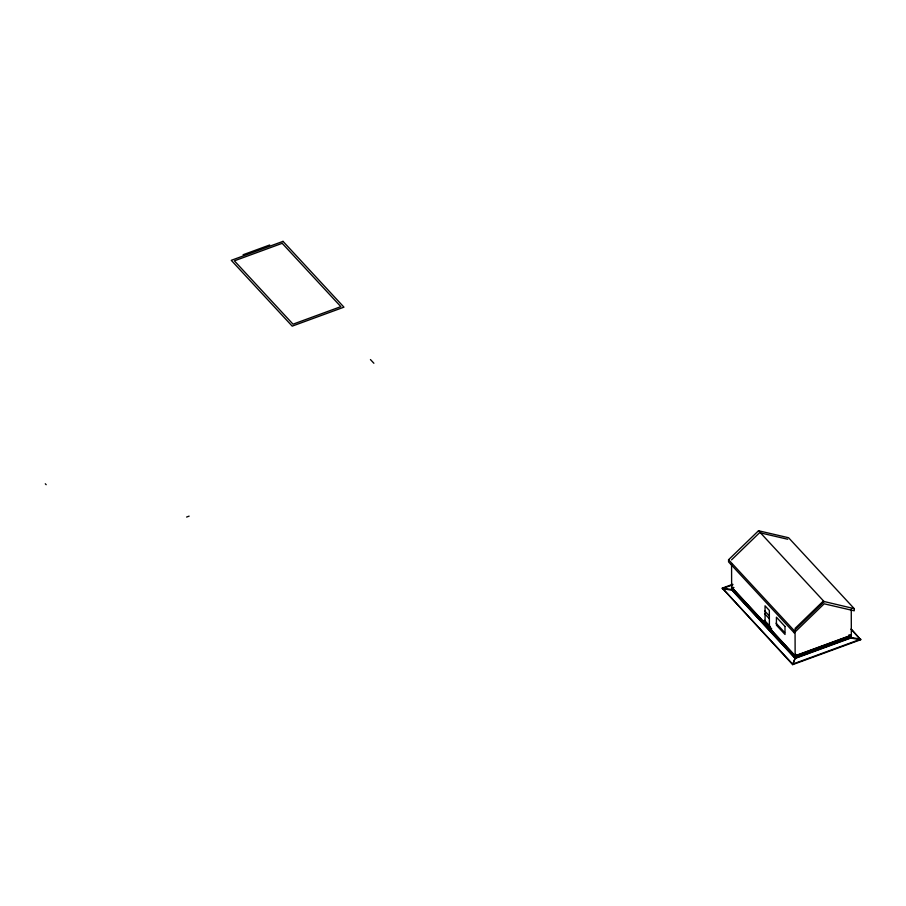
<?xml version="1.0" encoding="UTF-8"?>
<svg xmlns="http://www.w3.org/2000/svg" width="906" height="906" viewBox="0 0 906 906"><rect width="100%" height="100%" fill="white"/><g stroke="black" fill="none" stroke-linecap="round" stroke-linejoin="round"><path stroke-width="1.36" d="M732.773 584.279L722.297 588.119L792.671 664.121L860.7 639.183L851.346 637.507L795.151 658.107L792.671 664.642L860.7 639.715L851.187 628.911M733.973 587.575L731.64 587.19L795.14 655.774L795.762 654.302M795.774 656.635L792.671 664.642L722.297 588.119L731.652 589.512L795.151 658.107M728.56 559.738L758.515 530.746L788.582 537.745L854.233 608.651L854.233 610.814L824.166 603.804L794.222 632.807L728.571 561.901L728.56 559.738L794.211 630.644L794.222 632.807M731.55 559.851L759.59 532.694L787.744 539.251M795.049 628.436L823.09 601.278L854.233 608.651M794.211 630.644L824.154 601.652L758.515 530.746M243.08 254.756L269.694 244.994M186.613 517.054L189.127 516.137M732.773 584.8L722.308 588.64L732.988 590.395M795.14 655.774L851.346 635.174L849.001 634.789M851.346 635.4L795.151 656.001L731.64 587.405M851.255 609.104L851.346 637.835L849.794 637.586L795.57 657.462L733.203 590.1L731.652 589.851L731.561 563.872M731.652 589.851L795.151 658.436L851.346 637.835M848.684 637.733L860.7 639.715L851.187 629.443M764.585 613.634L769.398 618.787M764.268 620.282L770.1 626.59M764.392 620.644L770.1 626.805M771.765 628.968L765.763 622.479L769.59 627.258M764.404 622.365L770.111 628.526M370.441 359.557L373.884 363.261M45.3 483.781L46.161 484.71M764.664 610.904L769.421 616.035M776.068 623.215L784.619 632.456M849.794 637.586L795.57 657.122L733.203 590.1M795.06 631.086L795.151 658.436M770.689 629.364L770.689 630.576M769.398 628.186L769.341 610.451L765.049 605.808L765.106 623.555M764.675 622.875L764.687 624.087M283.023 241.358L231.268 260.328L292.196 326.137L343.952 307.168L283.023 241.358M282.196 243.318L234.382 260.837L293.023 324.178L340.837 306.647L282.196 243.318M784.992 626.476L776.419 617.212L776.442 625.197L785.026 634.46L784.992 626.476"/></g></svg>
